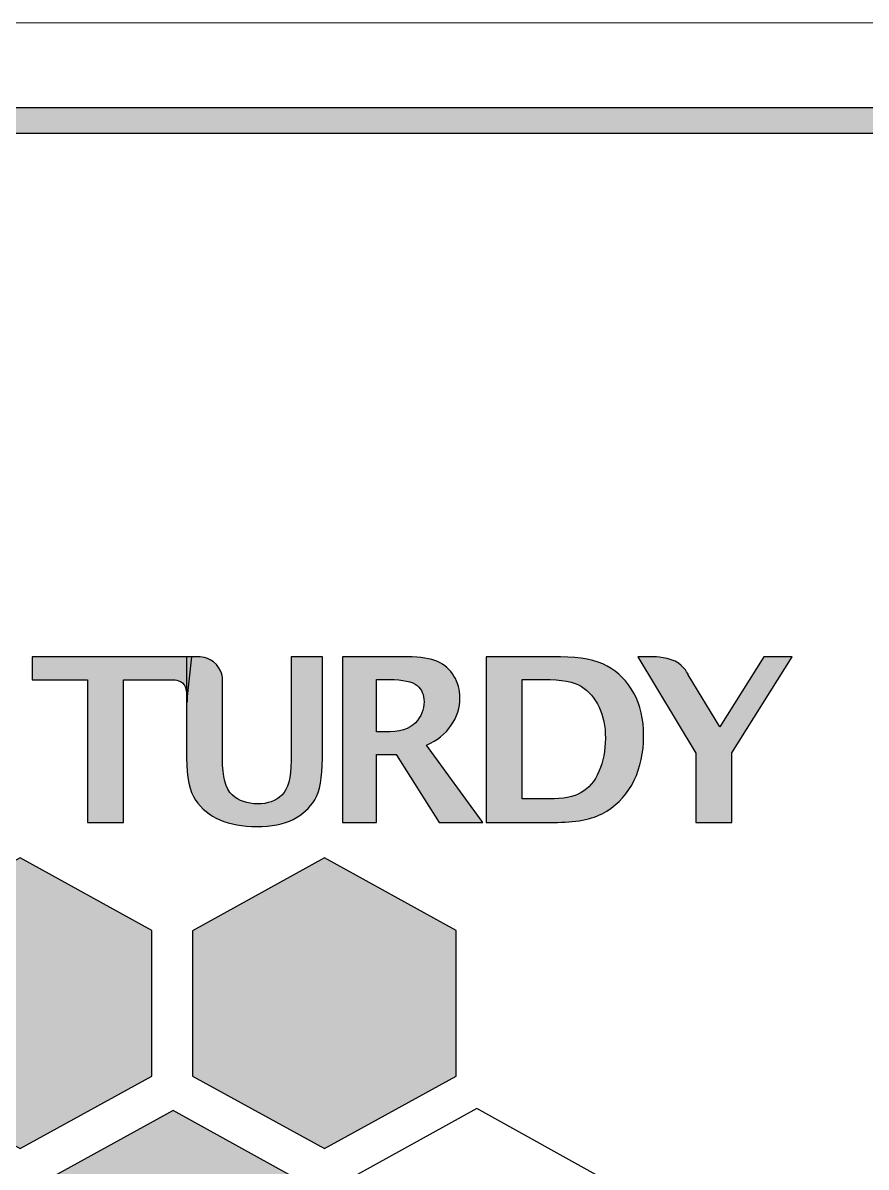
# Model space of a CAD drawing. Header units: millimetres. Extents: x -578208 to -156879, y -40412 to 7119.
# Drawn here: x -164019.8 to -163970.2, y -14059.5 to -13992.2 of the extents above; entities that cross this region are included whole.
import ezdxf

# ---------------------------------------------------------------- set-up
doc = ezdxf.new("R2010")
doc.units = ezdxf.units.MM
doc.header["$MEASUREMENT"] = 0
doc.layers.get('0').update_dxf_attribs({"lineweight": 25})

msp = doc.modelspace()

# ---------------------------------------------------------------- hatches: boundary and pattern name
h = msp.add_hatch(color=256)
h.paths.add_polyline_path([(-164112.051, -14205.747), (-163375.051, -14205.747), (-163375.051, -13998.747), (-164112.051, -13998.747)], flags=16)
h.paths.add_polyline_path([(-164113.551, -14207.247), (-163373.551, -14207.247), (-163373.551, -13997.247), (-164113.551, -13997.247)])
h = msp.add_hatch(color=256)
edge = h.paths.add_edge_path()
edge.add_spline(control_points=[(-164038.306, -14011.247), (-164038.306, -14011.247), (-164030.571, -14015.514), (-164030.571, -14015.514), (-164030.571, -14015.514), (-164030.571, -14015.514), (-164030.571, -14024.057), (-164030.571, -14024.057), (-164030.571, -14024.057), (-164030.571, -14024.057), (-164038.306, -14028.334), (-164038.306, -14028.334), (-164038.306, -14028.334), (-164038.306, -14028.334), (-164046.039, -14024.057), (-164046.039, -14024.057), (-164046.039, -14024.057), (-164046.039, -14024.057), (-164046.05, -14015.514), (-164046.05, -14015.514), (-164046.05, -14015.514), (-164046.05, -14015.514), (-164038.306, -14011.247), (-164038.306, -14011.247)], knot_values=[0, 0, 0, 0, 0.166667, 0.166667, 0.166667, 0.166667, 0.333333, 0.333333, 0.333333, 0.333333, 0.5, 0.5, 0.5, 0.5, 0.666667, 0.666667, 0.666667, 0.666667, 0.833333, 0.833333, 0.833333, 0.833333, 1, 1, 1, 1], degree=3, periodic=1)
edge = h.paths.add_edge_path()
edge.add_spline(control_points=[(-164046.811, -14026.285), (-164046.811, -14026.285), (-164039.071, -14030.552), (-164039.071, -14030.552), (-164039.071, -14030.552), (-164039.071, -14030.552), (-164039.071, -14039.095), (-164039.071, -14039.095), (-164039.071, -14039.095), (-164039.071, -14039.095), (-164046.811, -14043.373), (-164046.811, -14043.373), (-164046.811, -14043.373), (-164046.811, -14043.373), (-164054.551, -14039.095), (-164054.551, -14039.095), (-164054.551, -14039.095), (-164054.551, -14039.095), (-164054.551, -14030.552), (-164054.551, -14030.552), (-164054.551, -14030.552), (-164054.551, -14030.552), (-164046.811, -14026.285), (-164046.811, -14026.285)], knot_values=[0, 0, 0, 0, 0.166667, 0.166667, 0.166667, 0.166667, 0.333333, 0.333333, 0.333333, 0.333333, 0.5, 0.5, 0.5, 0.5, 0.666667, 0.666667, 0.666667, 0.666667, 0.833333, 0.833333, 0.833333, 0.833333, 1, 1, 1, 1], degree=3, periodic=1)
edge = h.paths.add_edge_path()
edge.add_spline(control_points=[(-164037.777, -14041.026), (-164037.777, -14041.026), (-164030.043, -14045.293), (-164030.043, -14045.293), (-164030.043, -14045.293), (-164030.043, -14045.293), (-164030.043, -14053.846), (-164030.043, -14053.846), (-164030.043, -14053.846), (-164030.043, -14053.846), (-164037.777, -14058.114), (-164037.777, -14058.114), (-164037.777, -14058.114), (-164037.777, -14058.114), (-164045.511, -14053.846), (-164045.511, -14053.846), (-164045.511, -14053.846), (-164045.511, -14053.846), (-164045.521, -14045.304), (-164045.521, -14045.304), (-164045.521, -14045.304), (-164045.521, -14045.304), (-164037.777, -14041.026), (-164037.777, -14041.026)], knot_values=[0, 0, 0, 0, 0.166667, 0.166667, 0.166667, 0.166667, 0.333333, 0.333333, 0.333333, 0.333333, 0.5, 0.5, 0.5, 0.5, 0.666667, 0.666667, 0.666667, 0.666667, 0.833333, 0.833333, 0.833333, 0.833333, 1, 1, 1, 1], degree=3, periodic=1)
edge = h.paths.add_edge_path()
edge.add_spline(control_points=[(-164002.044, -14041.323), (-164002.044, -14041.323), (-163994.309, -14045.59), (-163994.309, -14045.59), (-163994.309, -14045.59), (-163994.309, -14045.59), (-163994.309, -14054.143), (-163994.309, -14054.143), (-163994.309, -14054.143), (-163994.309, -14054.143), (-164002.044, -14058.411), (-164002.044, -14058.411), (-164002.044, -14058.411), (-164002.044, -14058.411), (-164009.789, -14054.143), (-164009.789, -14054.143), (-164009.789, -14054.143), (-164009.789, -14054.143), (-164009.789, -14045.601), (-164009.789, -14045.601), (-164009.789, -14045.601), (-164009.789, -14045.601), (-164002.044, -14041.323), (-164002.044, -14041.323)], knot_values=[0, 0, 0, 0, 0.166667, 0.166667, 0.166667, 0.166667, 0.333333, 0.333333, 0.333333, 0.333333, 0.5, 0.5, 0.5, 0.5, 0.666667, 0.666667, 0.666667, 0.666667, 0.833333, 0.833333, 0.833333, 0.833333, 1, 1, 1, 1], degree=3, periodic=1)
edge = h.paths.add_edge_path()
edge.add_spline(control_points=[(-164019.931, -14041.323), (-164019.931, -14041.323), (-164012.186, -14045.59), (-164012.186, -14045.59), (-164012.186, -14045.59), (-164012.186, -14045.59), (-164012.186, -14054.143), (-164012.186, -14054.143), (-164012.186, -14054.143), (-164012.186, -14054.143), (-164019.931, -14058.411), (-164019.931, -14058.411), (-164019.931, -14058.411), (-164019.931, -14058.411), (-164027.665, -14054.143), (-164027.665, -14054.143), (-164027.665, -14054.143), (-164027.665, -14054.143), (-164027.665, -14045.601), (-164027.665, -14045.601), (-164027.665, -14045.601), (-164027.665, -14045.601), (-164019.931, -14041.323), (-164019.931, -14041.323)], knot_values=[0, 0, 0, 0, 0.166667, 0.166667, 0.166667, 0.166667, 0.333333, 0.333333, 0.333333, 0.333333, 0.5, 0.5, 0.5, 0.5, 0.666667, 0.666667, 0.666667, 0.666667, 0.833333, 0.833333, 0.833333, 0.833333, 1, 1, 1, 1], degree=3, periodic=1)
edge = h.paths.add_edge_path()
edge.add_spline(control_points=[(-164010.941, -14056.16), (-164010.941, -14056.16), (-164003.206, -14060.441), (-164003.206, -14060.441), (-164003.206, -14060.441), (-164003.206, -14060.441), (-164003.206, -14068.976), (-164003.206, -14068.976), (-164003.206, -14068.976), (-164003.206, -14068.976), (-164010.941, -14073.247), (-164010.941, -14073.247), (-164010.941, -14073.247), (-164010.941, -14073.247), (-164018.685, -14068.976), (-164018.685, -14068.976), (-164018.685, -14068.976), (-164018.685, -14068.976), (-164018.685, -14060.441), (-164018.685, -14060.441), (-164018.685, -14060.441), (-164018.685, -14060.441), (-164010.941, -14056.16), (-164010.941, -14056.16)], knot_values=[0, 0, 0, 0, 0.166667, 0.166667, 0.166667, 0.166667, 0.333333, 0.333333, 0.333333, 0.333333, 0.5, 0.5, 0.5, 0.5, 0.666667, 0.666667, 0.666667, 0.666667, 0.833333, 0.833333, 0.833333, 0.833333, 1, 1, 1, 1], degree=3, periodic=1)
h = msp.add_hatch(color=256)
edge = h.paths.add_edge_path()
edge.add_spline(control_points=[(-164010.146, -14029.51), (-164010.146, -14029.51), (-164009.435, -14029.51), (-164009.435, -14029.51), (-164009.435, -14029.51), (-164009.435, -14029.51), (-164008.848, -14029.473), (-164008.393, -14029.955), (-164008.393, -14029.955), (-164007.978, -14030.394), (-164008.034, -14030.935), (-164008.034, -14030.935), (-164008.034, -14030.935), (-164008.034, -14030.935), (-164008.034, -14035.476), (-164008.034, -14035.476), (-164008.034, -14035.476), (-164008.034, -14036.555), (-164007.843, -14037.271), (-164007.461, -14037.621), (-164007.461, -14037.621), (-164007.078, -14037.973), (-164006.582, -14038.148), (-164005.973, -14038.148), (-164005.973, -14038.148), (-164005.372, -14038.148), (-164004.895, -14037.975), (-164004.54, -14037.627), (-164004.54, -14037.627), (-164004.184, -14037.28), (-164004.007, -14036.612), (-164004.007, -14035.621), (-164004.007, -14035.621), (-164004.007, -14035.621), (-164004.007, -14029.51), (-164004.007, -14029.51), (-164004.007, -14029.51), (-164004.007, -14029.51), (-164002.163, -14029.51), (-164002.163, -14029.51), (-164002.163, -14029.51), (-164002.163, -14029.51), (-164002.163, -14035.483), (-164002.163, -14035.483), (-164002.163, -14035.483), (-164002.163, -14036.609), (-164002.312, -14037.416), (-164002.607, -14037.904), (-164002.607, -14037.904), (-164002.902, -14038.392), (-164003.33, -14038.777), (-164003.888, -14039.058), (-164003.888, -14039.058), (-164004.446, -14039.337), (-164005.155, -14039.478), (-164006.011, -14039.478), (-164006.011, -14039.478), (-164006.854, -14039.478), (-164007.577, -14039.347), (-164008.182, -14039.088), (-164008.182, -14039.088), (-164008.785, -14038.827), (-164009.265, -14038.439), (-164009.618, -14037.924), (-164009.618, -14037.924), (-164009.969, -14037.41), (-164010.146, -14036.589), (-164010.146, -14035.463), (-164010.146, -14035.463), (-164010.146, -14035.463), (-164010.146, -14029.51), (-164010.146, -14029.51)], knot_values=[0, 0, 0, 0, 0.055556, 0.055556, 0.055556, 0.055556, 0.111111, 0.111111, 0.111111, 0.111111, 0.166667, 0.166667, 0.166667, 0.166667, 0.222222, 0.222222, 0.222222, 0.222222, 0.277778, 0.277778, 0.277778, 0.277778, 0.333333, 0.333333, 0.333333, 0.333333, 0.388889, 0.388889, 0.388889, 0.388889, 0.444444, 0.444444, 0.444444, 0.444444, 0.5, 0.5, 0.5, 0.5, 0.555556, 0.555556, 0.555556, 0.555556, 0.611111, 0.611111, 0.611111, 0.611111, 0.666667, 0.666667, 0.666667, 0.666667, 0.722222, 0.722222, 0.722222, 0.722222, 0.777778, 0.777778, 0.777778, 0.777778, 0.833333, 0.833333, 0.833333, 0.833333, 0.888889, 0.888889, 0.888889, 0.888889, 0.944444, 0.944444, 0.944444, 0.944444, 1, 1, 1, 1], degree=3, periodic=1)
h = msp.add_hatch(color=256)
edge = h.paths.add_edge_path()
edge.add_spline(control_points=[(-164015.969, -14039.233), (-164015.969, -14039.233), (-164015.969, -14030.853), (-164015.969, -14030.853), (-164015.969, -14030.853), (-164015.969, -14030.853), (-164019.216, -14030.853), (-164019.216, -14030.853), (-164019.216, -14030.853), (-164019.216, -14030.853), (-164019.216, -14029.51), (-164019.216, -14029.51), (-164019.216, -14029.51), (-164019.216, -14029.51), (-164009.83, -14029.51), (-164009.83, -14029.51), (-164009.83, -14029.51), (-164009.83, -14029.51), (-164010.12, -14032.184), (-164010.12, -14032.184), (-164010.12, -14032.184), (-164010.12, -14032.184), (-164010.062, -14031.263), (-164010.383, -14031.034), (-164010.383, -14031.034), (-164010.704, -14030.805), (-164011.014, -14030.853), (-164011.014, -14030.853), (-164011.014, -14030.853), (-164011.014, -14030.853), (-164011.293, -14030.853), (-164011.293, -14030.853), (-164011.293, -14030.853), (-164011.293, -14030.853), (-164013.858, -14030.853), (-164013.858, -14030.853), (-164013.858, -14030.853), (-164013.858, -14030.853), (-164013.858, -14039.233), (-164013.858, -14039.233), (-164013.858, -14039.233), (-164013.858, -14039.233), (-164015.969, -14039.233), (-164015.969, -14039.233)], knot_values=[0, 0, 0, 0, 0.090909, 0.090909, 0.090909, 0.090909, 0.181818, 0.181818, 0.181818, 0.181818, 0.272727, 0.272727, 0.272727, 0.272727, 0.363636, 0.363636, 0.363636, 0.363636, 0.454545, 0.454545, 0.454545, 0.454545, 0.545455, 0.545455, 0.545455, 0.545455, 0.636364, 0.636364, 0.636364, 0.636364, 0.727273, 0.727273, 0.727273, 0.727273, 0.818182, 0.818182, 0.818182, 0.818182, 0.909091, 0.909091, 0.909091, 0.909091, 1, 1, 1, 1], degree=3, periodic=1)
h = msp.add_hatch(color=256)
edge = h.paths.add_edge_path(flags=16)
edge.add_spline(control_points=[(-163998.984, -14033.923), (-163998.984, -14033.923), (-163998.501, -14033.923), (-163998.501, -14033.923), (-163998.501, -14033.923), (-163997.632, -14033.923), (-163997.029, -14033.741), (-163996.693, -14033.377), (-163996.693, -14033.377), (-163996.358, -14033.013), (-163996.188, -14032.602), (-163996.188, -14032.142), (-163996.188, -14032.142), (-163996.188, -14031.743), (-163996.324, -14031.427), (-163996.595, -14031.192), (-163996.595, -14031.192), (-163996.866, -14030.958), (-163997.417, -14030.84), (-163998.247, -14030.84), (-163998.247, -14030.84), (-163998.247, -14030.84), (-163998.984, -14030.84), (-163998.984, -14030.84), (-163998.984, -14030.84), (-163998.984, -14030.84), (-163998.984, -14033.923), (-163998.984, -14033.923)], knot_values=[0, 0, 0, 0, 0.142857, 0.142857, 0.142857, 0.142857, 0.285714, 0.285714, 0.285714, 0.285714, 0.428571, 0.428571, 0.428571, 0.428571, 0.571429, 0.571429, 0.571429, 0.571429, 0.714286, 0.714286, 0.714286, 0.714286, 0.857143, 0.857143, 0.857143, 0.857143, 1, 1, 1, 1], degree=3, periodic=1)
edge = h.paths.add_edge_path()
edge.add_spline(control_points=[(-164000.972, -14039.233), (-164000.972, -14039.233), (-164000.972, -14029.51), (-164000.972, -14029.51), (-164000.972, -14029.51), (-164000.972, -14029.51), (-163997.172, -14029.51), (-163997.172, -14029.51), (-163997.172, -14029.51), (-163996.393, -14029.51), (-163995.801, -14029.603), (-163995.394, -14029.788), (-163995.394, -14029.788), (-163994.988, -14029.975), (-163994.666, -14030.257), (-163994.43, -14030.636), (-163994.43, -14030.636), (-163994.195, -14031.014), (-163994.077, -14031.442), (-163994.077, -14031.919), (-163994.077, -14031.919), (-163994.077, -14032.487), (-163994.25, -14033.025), (-163994.592, -14033.531), (-163994.592, -14033.531), (-163994.936, -14034.036), (-163995.42, -14034.422), (-163996.046, -14034.688), (-163996.046, -14034.688), (-163996.046, -14034.688), (-163992.729, -14039.233), (-163992.729, -14039.233), (-163992.729, -14039.233), (-163992.729, -14039.233), (-163995.301, -14039.233), (-163995.301, -14039.233), (-163995.301, -14039.233), (-163995.301, -14039.233), (-163997.835, -14035.252), (-163997.835, -14035.252), (-163997.835, -14035.252), (-163997.835, -14035.252), (-163998.984, -14035.252), (-163998.984, -14035.252), (-163998.984, -14035.252), (-163998.984, -14035.252), (-163998.984, -14039.233), (-163998.984, -14039.233), (-163998.984, -14039.233), (-163998.984, -14039.233), (-164000.972, -14039.233), (-164000.972, -14039.233)], knot_values=[0, 0, 0, 0, 0.076923, 0.076923, 0.076923, 0.076923, 0.153846, 0.153846, 0.153846, 0.153846, 0.230769, 0.230769, 0.230769, 0.230769, 0.307692, 0.307692, 0.307692, 0.307692, 0.384615, 0.384615, 0.384615, 0.384615, 0.461538, 0.461538, 0.461538, 0.461538, 0.538462, 0.538462, 0.538462, 0.538462, 0.615385, 0.615385, 0.615385, 0.615385, 0.692308, 0.692308, 0.692308, 0.692308, 0.769231, 0.769231, 0.769231, 0.769231, 0.846154, 0.846154, 0.846154, 0.846154, 0.923077, 0.923077, 0.923077, 0.923077, 1, 1, 1, 1], degree=3, periodic=1)
h = msp.add_hatch(color=256)
edge = h.paths.add_edge_path(flags=16)
edge.add_spline(control_points=[(-163990.426, -14037.856), (-163990.426, -14037.856), (-163988.846, -14037.856), (-163988.846, -14037.856), (-163988.846, -14037.856), (-163988.021, -14037.856), (-163987.389, -14037.733), (-163986.952, -14037.487), (-163986.952, -14037.487), (-163986.514, -14037.242), (-163986.168, -14036.827), (-163985.914, -14036.241), (-163985.914, -14036.241), (-163985.661, -14035.657), (-163985.532, -14035.005), (-163985.532, -14034.286), (-163985.532, -14034.286), (-163985.532, -14033.598), (-163985.656, -14032.988), (-163985.904, -14032.458), (-163985.904, -14032.458), (-163986.151, -14031.927), (-163986.494, -14031.525), (-163986.931, -14031.251), (-163986.931, -14031.251), (-163987.369, -14030.978), (-163988.107, -14030.84), (-163989.148, -14030.84), (-163989.148, -14030.84), (-163989.148, -14030.84), (-163990.426, -14030.84), (-163990.426, -14030.84), (-163990.426, -14030.84), (-163990.426, -14030.84), (-163990.426, -14037.856), (-163990.426, -14037.856)], knot_values=[0, 0, 0, 0, 0.111111, 0.111111, 0.111111, 0.111111, 0.222222, 0.222222, 0.222222, 0.222222, 0.333333, 0.333333, 0.333333, 0.333333, 0.444444, 0.444444, 0.444444, 0.444444, 0.555556, 0.555556, 0.555556, 0.555556, 0.666667, 0.666667, 0.666667, 0.666667, 0.777778, 0.777778, 0.777778, 0.777778, 0.888889, 0.888889, 0.888889, 0.888889, 1, 1, 1, 1], degree=3, periodic=1)
edge = h.paths.add_edge_path()
edge.add_spline(control_points=[(-163992.538, -14039.233), (-163992.538, -14039.233), (-163992.538, -14029.51), (-163992.538, -14029.51), (-163992.538, -14029.51), (-163992.538, -14029.51), (-163988.162, -14029.51), (-163988.162, -14029.51), (-163988.162, -14029.51), (-163986.991, -14029.51), (-163986.078, -14029.69), (-163985.427, -14030.048), (-163985.427, -14030.048), (-163984.773, -14030.408), (-163984.253, -14030.937), (-163983.867, -14031.635), (-163983.867, -14031.635), (-163983.48, -14032.334), (-163983.286, -14033.178), (-163983.286, -14034.167), (-163983.286, -14034.167), (-163983.286, -14035.136), (-163983.471, -14036.001), (-163983.84, -14036.762), (-163983.84, -14036.762), (-163984.207, -14037.525), (-163984.744, -14038.127), (-163985.45, -14038.57), (-163985.45, -14038.57), (-163986.155, -14039.012), (-163987.121, -14039.233), (-163988.348, -14039.233), (-163988.348, -14039.233), (-163988.348, -14039.233), (-163992.538, -14039.233), (-163992.538, -14039.233)], knot_values=[0, 0, 0, 0, 0.111111, 0.111111, 0.111111, 0.111111, 0.222222, 0.222222, 0.222222, 0.222222, 0.333333, 0.333333, 0.333333, 0.333333, 0.444444, 0.444444, 0.444444, 0.444444, 0.555556, 0.555556, 0.555556, 0.555556, 0.666667, 0.666667, 0.666667, 0.666667, 0.777778, 0.777778, 0.777778, 0.777778, 0.888889, 0.888889, 0.888889, 0.888889, 1, 1, 1, 1], degree=3, periodic=1)
h = msp.add_hatch(color=256)
edge = h.paths.add_edge_path()
edge.add_spline(control_points=[(-163980.214, -14039.233), (-163980.214, -14039.233), (-163980.214, -14035.16), (-163980.214, -14035.16), (-163980.214, -14035.16), (-163980.214, -14035.16), (-163983.631, -14029.51), (-163983.631, -14029.51), (-163983.631, -14029.51), (-163983.631, -14029.51), (-163982.819, -14029.51), (-163982.819, -14029.51), (-163982.819, -14029.51), (-163982.819, -14029.51), (-163982.028, -14029.477), (-163981.441, -14029.769), (-163981.441, -14029.769), (-163980.855, -14030.06), (-163980.666, -14030.554), (-163980.666, -14030.554), (-163980.666, -14030.554), (-163980.666, -14030.554), (-163978.815, -14033.613), (-163978.815, -14033.613), (-163978.815, -14033.613), (-163978.815, -14033.613), (-163976.229, -14029.51), (-163976.229, -14029.51), (-163976.229, -14029.51), (-163976.229, -14029.51), (-163974.551, -14029.51), (-163974.551, -14029.51), (-163974.551, -14029.51), (-163974.551, -14029.51), (-163978.102, -14035.148), (-163978.102, -14035.148), (-163978.102, -14035.148), (-163978.102, -14035.148), (-163978.102, -14039.233), (-163978.102, -14039.233), (-163978.102, -14039.233), (-163978.102, -14039.233), (-163980.214, -14039.233), (-163980.214, -14039.233)], knot_values=[0, 0, 0, 0, 0.090909, 0.090909, 0.090909, 0.090909, 0.181818, 0.181818, 0.181818, 0.181818, 0.272727, 0.272727, 0.272727, 0.272727, 0.363636, 0.363636, 0.363636, 0.363636, 0.454545, 0.454545, 0.454545, 0.454545, 0.545455, 0.545455, 0.545455, 0.545455, 0.636364, 0.636364, 0.636364, 0.636364, 0.727273, 0.727273, 0.727273, 0.727273, 0.818182, 0.818182, 0.818182, 0.818182, 0.909091, 0.909091, 0.909091, 0.909091, 1, 1, 1, 1], degree=3, periodic=1)

# ---------------------------------------------------------------- linework, layer by layer
at = {"lineweight": 5}
msp.add_lwpolyline([(-164118.551, -14212.247), (-163368.551, -14212.247), (-163368.551, -13992.247), (-164118.551, -13992.247), (-164118.551, -14212.247)], close=True, dxfattribs=at)
for points in [[(-164113.551, -14207.247), (-163373.551, -14207.247), (-163373.551, -13997.247), (-164113.551, -13997.247)], [(-164112.051, -14205.747), (-163375.051, -14205.747), (-163375.051, -13998.747), (-164112.051, -13998.747)]]:
    msp.add_lwpolyline(points, close=True)
for points, knots in [([(-164010.146, -14029.51), (-164010.146, -14029.51), (-164009.435, -14029.51), (-164009.435, -14029.51), (-164009.435, -14029.51), (-164009.435, -14029.51), (-164008.848, -14029.473), (-164008.393, -14029.955), (-164008.393, -14029.955), (-164007.978, -14030.394), (-164008.034, -14030.935), (-164008.034, -14030.935), (-164008.034, -14030.935), (-164008.034, -14030.935), (-164008.034, -14035.476), (-164008.034, -14035.476), (-164008.034, -14035.476), (-164008.034, -14036.555), (-164007.843, -14037.271), (-164007.461, -14037.621), (-164007.461, -14037.621), (-164007.078, -14037.973), (-164006.582, -14038.148), (-164005.973, -14038.148), (-164005.973, -14038.148), (-164005.372, -14038.148), (-164004.895, -14037.975), (-164004.54, -14037.627), (-164004.54, -14037.627), (-164004.184, -14037.28), (-164004.007, -14036.612), (-164004.007, -14035.621), (-164004.007, -14035.621), (-164004.007, -14035.621), (-164004.007, -14029.51), (-164004.007, -14029.51), (-164004.007, -14029.51), (-164004.007, -14029.51), (-164002.163, -14029.51), (-164002.163, -14029.51), (-164002.163, -14029.51), (-164002.163, -14029.51), (-164002.163, -14035.483), (-164002.163, -14035.483), (-164002.163, -14035.483), (-164002.163, -14036.609), (-164002.312, -14037.416), (-164002.607, -14037.904), (-164002.607, -14037.904), (-164002.902, -14038.392), (-164003.33, -14038.777), (-164003.888, -14039.058), (-164003.888, -14039.058), (-164004.446, -14039.337), (-164005.155, -14039.478), (-164006.011, -14039.478), (-164006.011, -14039.478), (-164006.854, -14039.478), (-164007.577, -14039.347), (-164008.182, -14039.088), (-164008.182, -14039.088), (-164008.785, -14038.827), (-164009.265, -14038.439), (-164009.618, -14037.924), (-164009.618, -14037.924), (-164009.969, -14037.41), (-164010.146, -14036.589), (-164010.146, -14035.463), (-164010.146, -14035.463), (-164010.146, -14035.463), (-164010.146, -14029.51), (-164010.146, -14029.51)], [0, 0, 0, 0, 0.055556, 0.055556, 0.055556, 0.055556, 0.111111, 0.111111, 0.111111, 0.111111, 0.166667, 0.166667, 0.166667, 0.166667, 0.222222, 0.222222, 0.222222, 0.222222, 0.277778, 0.277778, 0.277778, 0.277778, 0.333333, 0.333333, 0.333333, 0.333333, 0.388889, 0.388889, 0.388889, 0.388889, 0.444444, 0.444444, 0.444444, 0.444444, 0.5, 0.5, 0.5, 0.5, 0.555556, 0.555556, 0.555556, 0.555556, 0.611111, 0.611111, 0.611111, 0.611111, 0.666667, 0.666667, 0.666667, 0.666667, 0.722222, 0.722222, 0.722222, 0.722222, 0.777778, 0.777778, 0.777778, 0.777778, 0.833333, 0.833333, 0.833333, 0.833333, 0.888889, 0.888889, 0.888889, 0.888889, 0.944444, 0.944444, 0.944444, 0.944444, 1, 1, 1, 1]), ([(-164015.969, -14039.233), (-164015.969, -14039.233), (-164015.969, -14030.853), (-164015.969, -14030.853), (-164015.969, -14030.853), (-164015.969, -14030.853), (-164019.216, -14030.853), (-164019.216, -14030.853), (-164019.216, -14030.853), (-164019.216, -14030.853), (-164019.216, -14029.51), (-164019.216, -14029.51), (-164019.216, -14029.51), (-164019.216, -14029.51), (-164009.83, -14029.51), (-164009.83, -14029.51), (-164009.83, -14029.51), (-164009.83, -14029.51), (-164010.12, -14032.184), (-164010.12, -14032.184), (-164010.12, -14032.184), (-164010.12, -14032.184), (-164010.062, -14031.263), (-164010.383, -14031.034), (-164010.383, -14031.034), (-164010.704, -14030.805), (-164011.014, -14030.853), (-164011.014, -14030.853), (-164011.014, -14030.853), (-164011.014, -14030.853), (-164011.293, -14030.853), (-164011.293, -14030.853), (-164011.293, -14030.853), (-164011.293, -14030.853), (-164013.858, -14030.853), (-164013.858, -14030.853), (-164013.858, -14030.853), (-164013.858, -14030.853), (-164013.858, -14039.233), (-164013.858, -14039.233), (-164013.858, -14039.233), (-164013.858, -14039.233), (-164015.969, -14039.233), (-164015.969, -14039.233)], [0, 0, 0, 0, 0.090909, 0.090909, 0.090909, 0.090909, 0.181818, 0.181818, 0.181818, 0.181818, 0.272727, 0.272727, 0.272727, 0.272727, 0.363636, 0.363636, 0.363636, 0.363636, 0.454545, 0.454545, 0.454545, 0.454545, 0.545455, 0.545455, 0.545455, 0.545455, 0.636364, 0.636364, 0.636364, 0.636364, 0.727273, 0.727273, 0.727273, 0.727273, 0.818182, 0.818182, 0.818182, 0.818182, 0.909091, 0.909091, 0.909091, 0.909091, 1, 1, 1, 1]), ([(-164000.972, -14039.233), (-164000.972, -14039.233), (-164000.972, -14029.51), (-164000.972, -14029.51), (-164000.972, -14029.51), (-164000.972, -14029.51), (-163997.172, -14029.51), (-163997.172, -14029.51), (-163997.172, -14029.51), (-163996.393, -14029.51), (-163995.801, -14029.603), (-163995.394, -14029.788), (-163995.394, -14029.788), (-163994.988, -14029.975), (-163994.666, -14030.257), (-163994.43, -14030.636), (-163994.43, -14030.636), (-163994.195, -14031.014), (-163994.077, -14031.442), (-163994.077, -14031.919), (-163994.077, -14031.919), (-163994.077, -14032.487), (-163994.25, -14033.025), (-163994.592, -14033.531), (-163994.592, -14033.531), (-163994.936, -14034.036), (-163995.42, -14034.422), (-163996.046, -14034.688), (-163996.046, -14034.688), (-163996.046, -14034.688), (-163992.729, -14039.233), (-163992.729, -14039.233), (-163992.729, -14039.233), (-163992.729, -14039.233), (-163995.301, -14039.233), (-163995.301, -14039.233), (-163995.301, -14039.233), (-163995.301, -14039.233), (-163997.835, -14035.252), (-163997.835, -14035.252), (-163997.835, -14035.252), (-163997.835, -14035.252), (-163998.984, -14035.252), (-163998.984, -14035.252), (-163998.984, -14035.252), (-163998.984, -14035.252), (-163998.984, -14039.233), (-163998.984, -14039.233), (-163998.984, -14039.233), (-163998.984, -14039.233), (-164000.972, -14039.233), (-164000.972, -14039.233)], [0, 0, 0, 0, 0.076923, 0.076923, 0.076923, 0.076923, 0.153846, 0.153846, 0.153846, 0.153846, 0.230769, 0.230769, 0.230769, 0.230769, 0.307692, 0.307692, 0.307692, 0.307692, 0.384615, 0.384615, 0.384615, 0.384615, 0.461538, 0.461538, 0.461538, 0.461538, 0.538462, 0.538462, 0.538462, 0.538462, 0.615385, 0.615385, 0.615385, 0.615385, 0.692308, 0.692308, 0.692308, 0.692308, 0.769231, 0.769231, 0.769231, 0.769231, 0.846154, 0.846154, 0.846154, 0.846154, 0.923077, 0.923077, 0.923077, 0.923077, 1, 1, 1, 1]), ([(-163992.538, -14039.233), (-163992.538, -14039.233), (-163992.538, -14029.51), (-163992.538, -14029.51), (-163992.538, -14029.51), (-163992.538, -14029.51), (-163988.162, -14029.51), (-163988.162, -14029.51), (-163988.162, -14029.51), (-163986.991, -14029.51), (-163986.078, -14029.69), (-163985.427, -14030.048), (-163985.427, -14030.048), (-163984.773, -14030.408), (-163984.253, -14030.937), (-163983.867, -14031.635), (-163983.867, -14031.635), (-163983.48, -14032.334), (-163983.286, -14033.178), (-163983.286, -14034.167), (-163983.286, -14034.167), (-163983.286, -14035.136), (-163983.471, -14036.001), (-163983.84, -14036.762), (-163983.84, -14036.762), (-163984.207, -14037.525), (-163984.744, -14038.127), (-163985.45, -14038.57), (-163985.45, -14038.57), (-163986.155, -14039.012), (-163987.121, -14039.233), (-163988.348, -14039.233), (-163988.348, -14039.233), (-163988.348, -14039.233), (-163992.538, -14039.233), (-163992.538, -14039.233)], [0, 0, 0, 0, 0.111111, 0.111111, 0.111111, 0.111111, 0.222222, 0.222222, 0.222222, 0.222222, 0.333333, 0.333333, 0.333333, 0.333333, 0.444444, 0.444444, 0.444444, 0.444444, 0.555556, 0.555556, 0.555556, 0.555556, 0.666667, 0.666667, 0.666667, 0.666667, 0.777778, 0.777778, 0.777778, 0.777778, 0.888889, 0.888889, 0.888889, 0.888889, 1, 1, 1, 1]), ([(-163980.214, -14039.233), (-163980.214, -14039.233), (-163980.214, -14035.16), (-163980.214, -14035.16), (-163980.214, -14035.16), (-163980.214, -14035.16), (-163983.631, -14029.51), (-163983.631, -14029.51), (-163983.631, -14029.51), (-163983.631, -14029.51), (-163982.819, -14029.51), (-163982.819, -14029.51), (-163982.819, -14029.51), (-163982.819, -14029.51), (-163982.028, -14029.477), (-163981.441, -14029.769), (-163981.441, -14029.769), (-163980.855, -14030.06), (-163980.666, -14030.554), (-163980.666, -14030.554), (-163980.666, -14030.554), (-163980.666, -14030.554), (-163978.815, -14033.613), (-163978.815, -14033.613), (-163978.815, -14033.613), (-163978.815, -14033.613), (-163976.229, -14029.51), (-163976.229, -14029.51), (-163976.229, -14029.51), (-163976.229, -14029.51), (-163974.551, -14029.51), (-163974.551, -14029.51), (-163974.551, -14029.51), (-163974.551, -14029.51), (-163978.102, -14035.148), (-163978.102, -14035.148), (-163978.102, -14035.148), (-163978.102, -14035.148), (-163978.102, -14039.233), (-163978.102, -14039.233), (-163978.102, -14039.233), (-163978.102, -14039.233), (-163980.214, -14039.233), (-163980.214, -14039.233)], [0, 0, 0, 0, 0.090909, 0.090909, 0.090909, 0.090909, 0.181818, 0.181818, 0.181818, 0.181818, 0.272727, 0.272727, 0.272727, 0.272727, 0.363636, 0.363636, 0.363636, 0.363636, 0.454545, 0.454545, 0.454545, 0.454545, 0.545455, 0.545455, 0.545455, 0.545455, 0.636364, 0.636364, 0.636364, 0.636364, 0.727273, 0.727273, 0.727273, 0.727273, 0.818182, 0.818182, 0.818182, 0.818182, 0.909091, 0.909091, 0.909091, 0.909091, 1, 1, 1, 1]), ([(-163998.984, -14033.923), (-163998.984, -14033.923), (-163998.501, -14033.923), (-163998.501, -14033.923), (-163998.501, -14033.923), (-163997.632, -14033.923), (-163997.029, -14033.741), (-163996.693, -14033.377), (-163996.693, -14033.377), (-163996.358, -14033.013), (-163996.188, -14032.602), (-163996.188, -14032.142), (-163996.188, -14032.142), (-163996.188, -14031.743), (-163996.324, -14031.427), (-163996.595, -14031.192), (-163996.595, -14031.192), (-163996.866, -14030.958), (-163997.417, -14030.84), (-163998.247, -14030.84), (-163998.247, -14030.84), (-163998.247, -14030.84), (-163998.984, -14030.84), (-163998.984, -14030.84), (-163998.984, -14030.84), (-163998.984, -14030.84), (-163998.984, -14033.923), (-163998.984, -14033.923)], [0, 0, 0, 0, 0.142857, 0.142857, 0.142857, 0.142857, 0.285714, 0.285714, 0.285714, 0.285714, 0.428571, 0.428571, 0.428571, 0.428571, 0.571429, 0.571429, 0.571429, 0.571429, 0.714286, 0.714286, 0.714286, 0.714286, 0.857143, 0.857143, 0.857143, 0.857143, 1, 1, 1, 1]), ([(-163990.426, -14037.856), (-163990.426, -14037.856), (-163988.846, -14037.856), (-163988.846, -14037.856), (-163988.846, -14037.856), (-163988.021, -14037.856), (-163987.389, -14037.733), (-163986.952, -14037.487), (-163986.952, -14037.487), (-163986.514, -14037.242), (-163986.168, -14036.827), (-163985.914, -14036.241), (-163985.914, -14036.241), (-163985.661, -14035.657), (-163985.532, -14035.005), (-163985.532, -14034.286), (-163985.532, -14034.286), (-163985.532, -14033.598), (-163985.656, -14032.988), (-163985.904, -14032.458), (-163985.904, -14032.458), (-163986.151, -14031.927), (-163986.494, -14031.525), (-163986.931, -14031.251), (-163986.931, -14031.251), (-163987.369, -14030.978), (-163988.107, -14030.84), (-163989.148, -14030.84), (-163989.148, -14030.84), (-163989.148, -14030.84), (-163990.426, -14030.84), (-163990.426, -14030.84), (-163990.426, -14030.84), (-163990.426, -14030.84), (-163990.426, -14037.856), (-163990.426, -14037.856)], [0, 0, 0, 0, 0.111111, 0.111111, 0.111111, 0.111111, 0.222222, 0.222222, 0.222222, 0.222222, 0.333333, 0.333333, 0.333333, 0.333333, 0.444444, 0.444444, 0.444444, 0.444444, 0.555556, 0.555556, 0.555556, 0.555556, 0.666667, 0.666667, 0.666667, 0.666667, 0.777778, 0.777778, 0.777778, 0.777778, 0.888889, 0.888889, 0.888889, 0.888889, 1, 1, 1, 1]), ([(-164019.931, -14041.323), (-164019.931, -14041.323), (-164012.186, -14045.59), (-164012.186, -14045.59), (-164012.186, -14045.59), (-164012.186, -14045.59), (-164012.186, -14054.143), (-164012.186, -14054.143), (-164012.186, -14054.143), (-164012.186, -14054.143), (-164019.931, -14058.411), (-164019.931, -14058.411), (-164019.931, -14058.411), (-164019.931, -14058.411), (-164027.665, -14054.143), (-164027.665, -14054.143), (-164027.665, -14054.143), (-164027.665, -14054.143), (-164027.665, -14045.601), (-164027.665, -14045.601), (-164027.665, -14045.601), (-164027.665, -14045.601), (-164019.931, -14041.323), (-164019.931, -14041.323)], [0, 0, 0, 0, 0.166667, 0.166667, 0.166667, 0.166667, 0.333333, 0.333333, 0.333333, 0.333333, 0.5, 0.5, 0.5, 0.5, 0.666667, 0.666667, 0.666667, 0.666667, 0.833333, 0.833333, 0.833333, 0.833333, 1, 1, 1, 1]), ([(-164002.044, -14041.323), (-164002.044, -14041.323), (-163994.309, -14045.59), (-163994.309, -14045.59), (-163994.309, -14045.59), (-163994.309, -14045.59), (-163994.309, -14054.143), (-163994.309, -14054.143), (-163994.309, -14054.143), (-163994.309, -14054.143), (-164002.044, -14058.411), (-164002.044, -14058.411), (-164002.044, -14058.411), (-164002.044, -14058.411), (-164009.789, -14054.143), (-164009.789, -14054.143), (-164009.789, -14054.143), (-164009.789, -14054.143), (-164009.789, -14045.601), (-164009.789, -14045.601), (-164009.789, -14045.601), (-164009.789, -14045.601), (-164002.044, -14041.323), (-164002.044, -14041.323)], [0, 0, 0, 0, 0.166667, 0.166667, 0.166667, 0.166667, 0.333333, 0.333333, 0.333333, 0.333333, 0.5, 0.5, 0.5, 0.5, 0.666667, 0.666667, 0.666667, 0.666667, 0.833333, 0.833333, 0.833333, 0.833333, 1, 1, 1, 1]), ([(-164010.941, -14056.16), (-164010.941, -14056.16), (-164003.206, -14060.441), (-164003.206, -14060.441), (-164003.206, -14060.441), (-164003.206, -14060.441), (-164003.206, -14068.976), (-164003.206, -14068.976), (-164003.206, -14068.976), (-164003.206, -14068.976), (-164010.941, -14073.247), (-164010.941, -14073.247), (-164010.941, -14073.247), (-164010.941, -14073.247), (-164018.685, -14068.976), (-164018.685, -14068.976), (-164018.685, -14068.976), (-164018.685, -14068.976), (-164018.685, -14060.441), (-164018.685, -14060.441), (-164018.685, -14060.441), (-164018.685, -14060.441), (-164010.941, -14056.16), (-164010.941, -14056.16)], [0, 0, 0, 0, 0.166667, 0.166667, 0.166667, 0.166667, 0.333333, 0.333333, 0.333333, 0.333333, 0.5, 0.5, 0.5, 0.5, 0.666667, 0.666667, 0.666667, 0.666667, 0.833333, 0.833333, 0.833333, 0.833333, 1, 1, 1, 1]), ([(-163993.095, -14056.06), (-163993.095, -14056.06), (-163985.361, -14060.342), (-163985.361, -14060.342), (-163985.361, -14060.342), (-163985.361, -14060.342), (-163985.361, -14068.876), (-163985.361, -14068.876), (-163985.361, -14068.876), (-163985.361, -14068.876), (-163993.095, -14073.148), (-163993.095, -14073.148), (-163993.095, -14073.148), (-163993.095, -14073.148), (-164000.84, -14068.876), (-164000.84, -14068.876), (-164000.84, -14068.876), (-164000.84, -14068.876), (-164000.84, -14060.342), (-164000.84, -14060.342), (-164000.84, -14060.342), (-164000.84, -14060.342), (-163993.095, -14056.06), (-163993.095, -14056.06)], [0, 0, 0, 0, 0.166667, 0.166667, 0.166667, 0.166667, 0.333333, 0.333333, 0.333333, 0.333333, 0.5, 0.5, 0.5, 0.5, 0.666667, 0.666667, 0.666667, 0.666667, 0.833333, 0.833333, 0.833333, 0.833333, 1, 1, 1, 1])]:
    msp.add_open_spline(points, degree=3, knots=knots)

doc.saveas('drawing.dxf')
